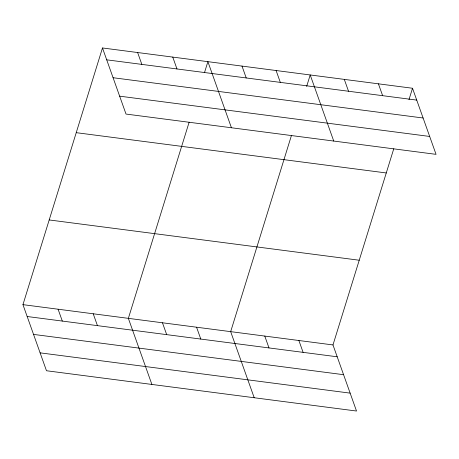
<?xml version="1.0" encoding="UTF-8"?>
<svg xmlns="http://www.w3.org/2000/svg" width="459" height="459" viewBox="0 0 459 459"><rect width="100%" height="100%" fill="white"/><g stroke="black" fill="none" stroke-linecap="round" stroke-linejoin="round"><path stroke-width="0.69" d="M393.77 148.756L332.982 344.939L356.517 411.034L46.485 370.746L22.95 304.65L102.483 47.965L412.515 88.254L436.05 154.35L126.018 114.062L102.483 47.965M189.148 122.169L128.359 318.351L151.895 384.441M204.559 72.419L207.893 61.667L231.428 127.757M291.459 135.462L230.67 331.645L254.206 397.735M306.664 86.39L310.204 74.96L333.739 141.056M408.975 99.683L412.515 88.254M106.706 59.825L416.738 100.108M113.08 77.72L423.112 118.009M119.644 96.166L429.676 136.449M76.24 132.674L386.271 172.957M49.193 219.947L359.225 260.23M22.95 304.65L332.982 344.939M27.173 316.509L337.204 356.792M33.547 334.404L343.579 374.693M40.111 352.851L350.142 393.134M378.411 83.819L382.634 95.679M344.307 79.39L348.53 91.243M276.1 70.525L280.323 82.385M241.996 66.096L246.219 77.95M298.878 340.503L303.101 352.363M172.756 57.1L176.979 68.953M264.774 336.074L268.997 347.928M137.62 52.533L141.842 64.392M196.567 327.21L200.79 339.069M162.463 322.78L166.686 334.634M93.223 313.784L97.446 325.638M58.086 309.217L62.309 321.07"/></g></svg>
